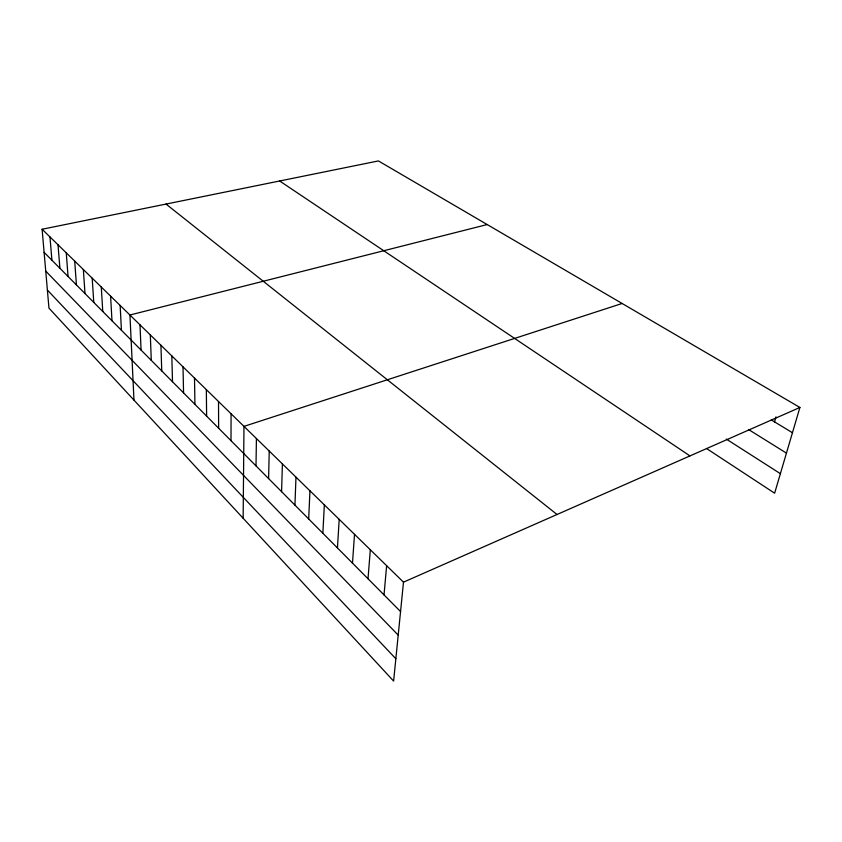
<?xml version="1.0" encoding="UTF-8"?>
<svg xmlns="http://www.w3.org/2000/svg" width="842" height="842" viewBox="0 0 842 842"><rect width="100%" height="100%" fill="white"/><g stroke="black" fill="none" stroke-linecap="round" stroke-linejoin="round"><path stroke-width="1.26" d="M231.003 440.692L231.066 413.769M243.149 518.251L243.97 426.378L622.122 303.478M256 465.879L256.421 438.535M268.609 478.593L269.23 451.038M281.586 491.665L282.407 463.9M294.942 505.126L295.974 477.151M308.688 518.977L309.951 490.802M322.854 533.249L324.349 504.863M337.442 547.953L339.2 519.367M352.493 563.119L354.514 534.323M368.007 578.759L370.322 549.763M384.026 594.894L386.636 565.698M42.1 229.245L403.497 582.159L393.614 681.073L48.952 308.119L42.1 229.245L378.416 160.927L799.9 407.465L774.629 493.202L706.512 448.491M774.566 421.895L775.987 416.885M403.497 582.159L799.9 407.465M487.181 224.551L129.942 315.013L133.973 400.118M771.293 419.916L792.459 432.725M748.485 429.483L786.449 453.112M726.32 439.082L780.387 473.667M279.66 180.988L689.966 455.911M166.032 204.069L557.036 514.494M44.11 252.358L400.56 611.555M45.731 271.092L398.203 635.131M47.384 290.048L395.845 658.749M49.962 236.918L51.909 260.22M58.014 244.78L59.898 268.272M66.255 252.832L68.065 276.502M74.696 261.073L76.433 284.933M83.347 269.514L85 293.563M92.199 278.165L93.767 302.404M101.282 287.038L102.766 311.466M110.597 296.121L111.986 320.76M120.143 305.446L121.427 330.274M139.993 324.833L141.067 350.072M150.318 334.916L151.276 360.355M160.917 345.262L161.748 370.912M171.81 355.903L172.515 381.752M182.998 366.828L183.567 392.898M194.502 378.069L194.934 404.349M206.343 389.625L206.616 416.116M218.52 401.518L218.636 428.231"/></g></svg>
